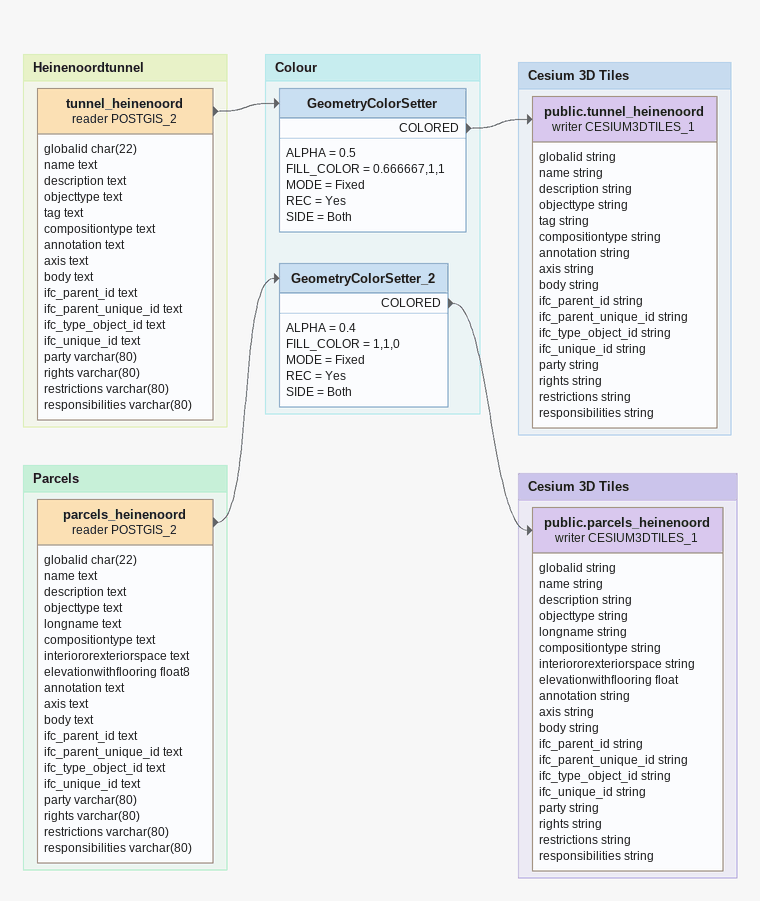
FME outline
Bookmark: Heinenoordtunnel
tunnel_heinenoord (reader POSTGIS_2)
    attributes: globalid char(22), name text, description text, objecttype text, tag text, compositiontype text, annotation text, axis text, body text, ifc_parent_id text, ifc_parent_unique_id text, ifc_type_object_id text, ifc_unique_id text, party varchar(80), rights varchar(80), restrictions varchar(80), responsibilities varchar(80)
    -> GeometryColorSetter

Bookmark: Colour
GeometryColorSetter
    ALPHA = 0.5
    FILL_COLOR = 0.666667,1,1
    MODE = Fixed
    REC = Yes
    SIDE = Both
    COLORED -> public.tunnel_heinenoord (writer CESIUM3DTILES_1)
GeometryColorSetter_2
    ALPHA = 0.4
    FILL_COLOR = 1,1,0
    MODE = Fixed
    REC = Yes
    SIDE = Both
    COLORED -> public.parcels_heinenoord (writer CESIUM3DTILES_1)

Bookmark: Cesium 3D Tiles
public.tunnel_heinenoord (writer CESIUM3DTILES_1)
    attributes: globalid string, name string, description string, objecttype string, tag string, compositiontype string, annotation string, axis string, body string, ifc_parent_id string, ifc_parent_unique_id string, ifc_type_object_id string, ifc_unique_id string, party string, rights string, restrictions string, responsibilities string

Bookmark: Parcels
parcels_heinenoord (reader POSTGIS_2)
    attributes: globalid char(22), name text, description text, objecttype text, longname text, compositiontype text, interiororexteriorspace text, elevationwithflooring float8, annotation text, axis text, body text, ifc_parent_id text, ifc_parent_unique_id text, ifc_type_object_id text, ifc_unique_id text, party varchar(80), rights varchar(80), restrictions varchar(80), responsibilities varchar(80)
    -> GeometryColorSetter_2

Bookmark: Cesium 3D Tiles
public.parcels_heinenoord (writer CESIUM3DTILES_1)
    attributes: globalid string, name string, description string, objecttype string, longname string, compositiontype string, interiororexteriorspace string, elevationwithflooring float, annotation string, axis string, body string, ifc_parent_id string, ifc_parent_unique_id string, ifc_type_object_id string, ifc_unique_id string, party string, rights string, restrictions string, responsibilities string
